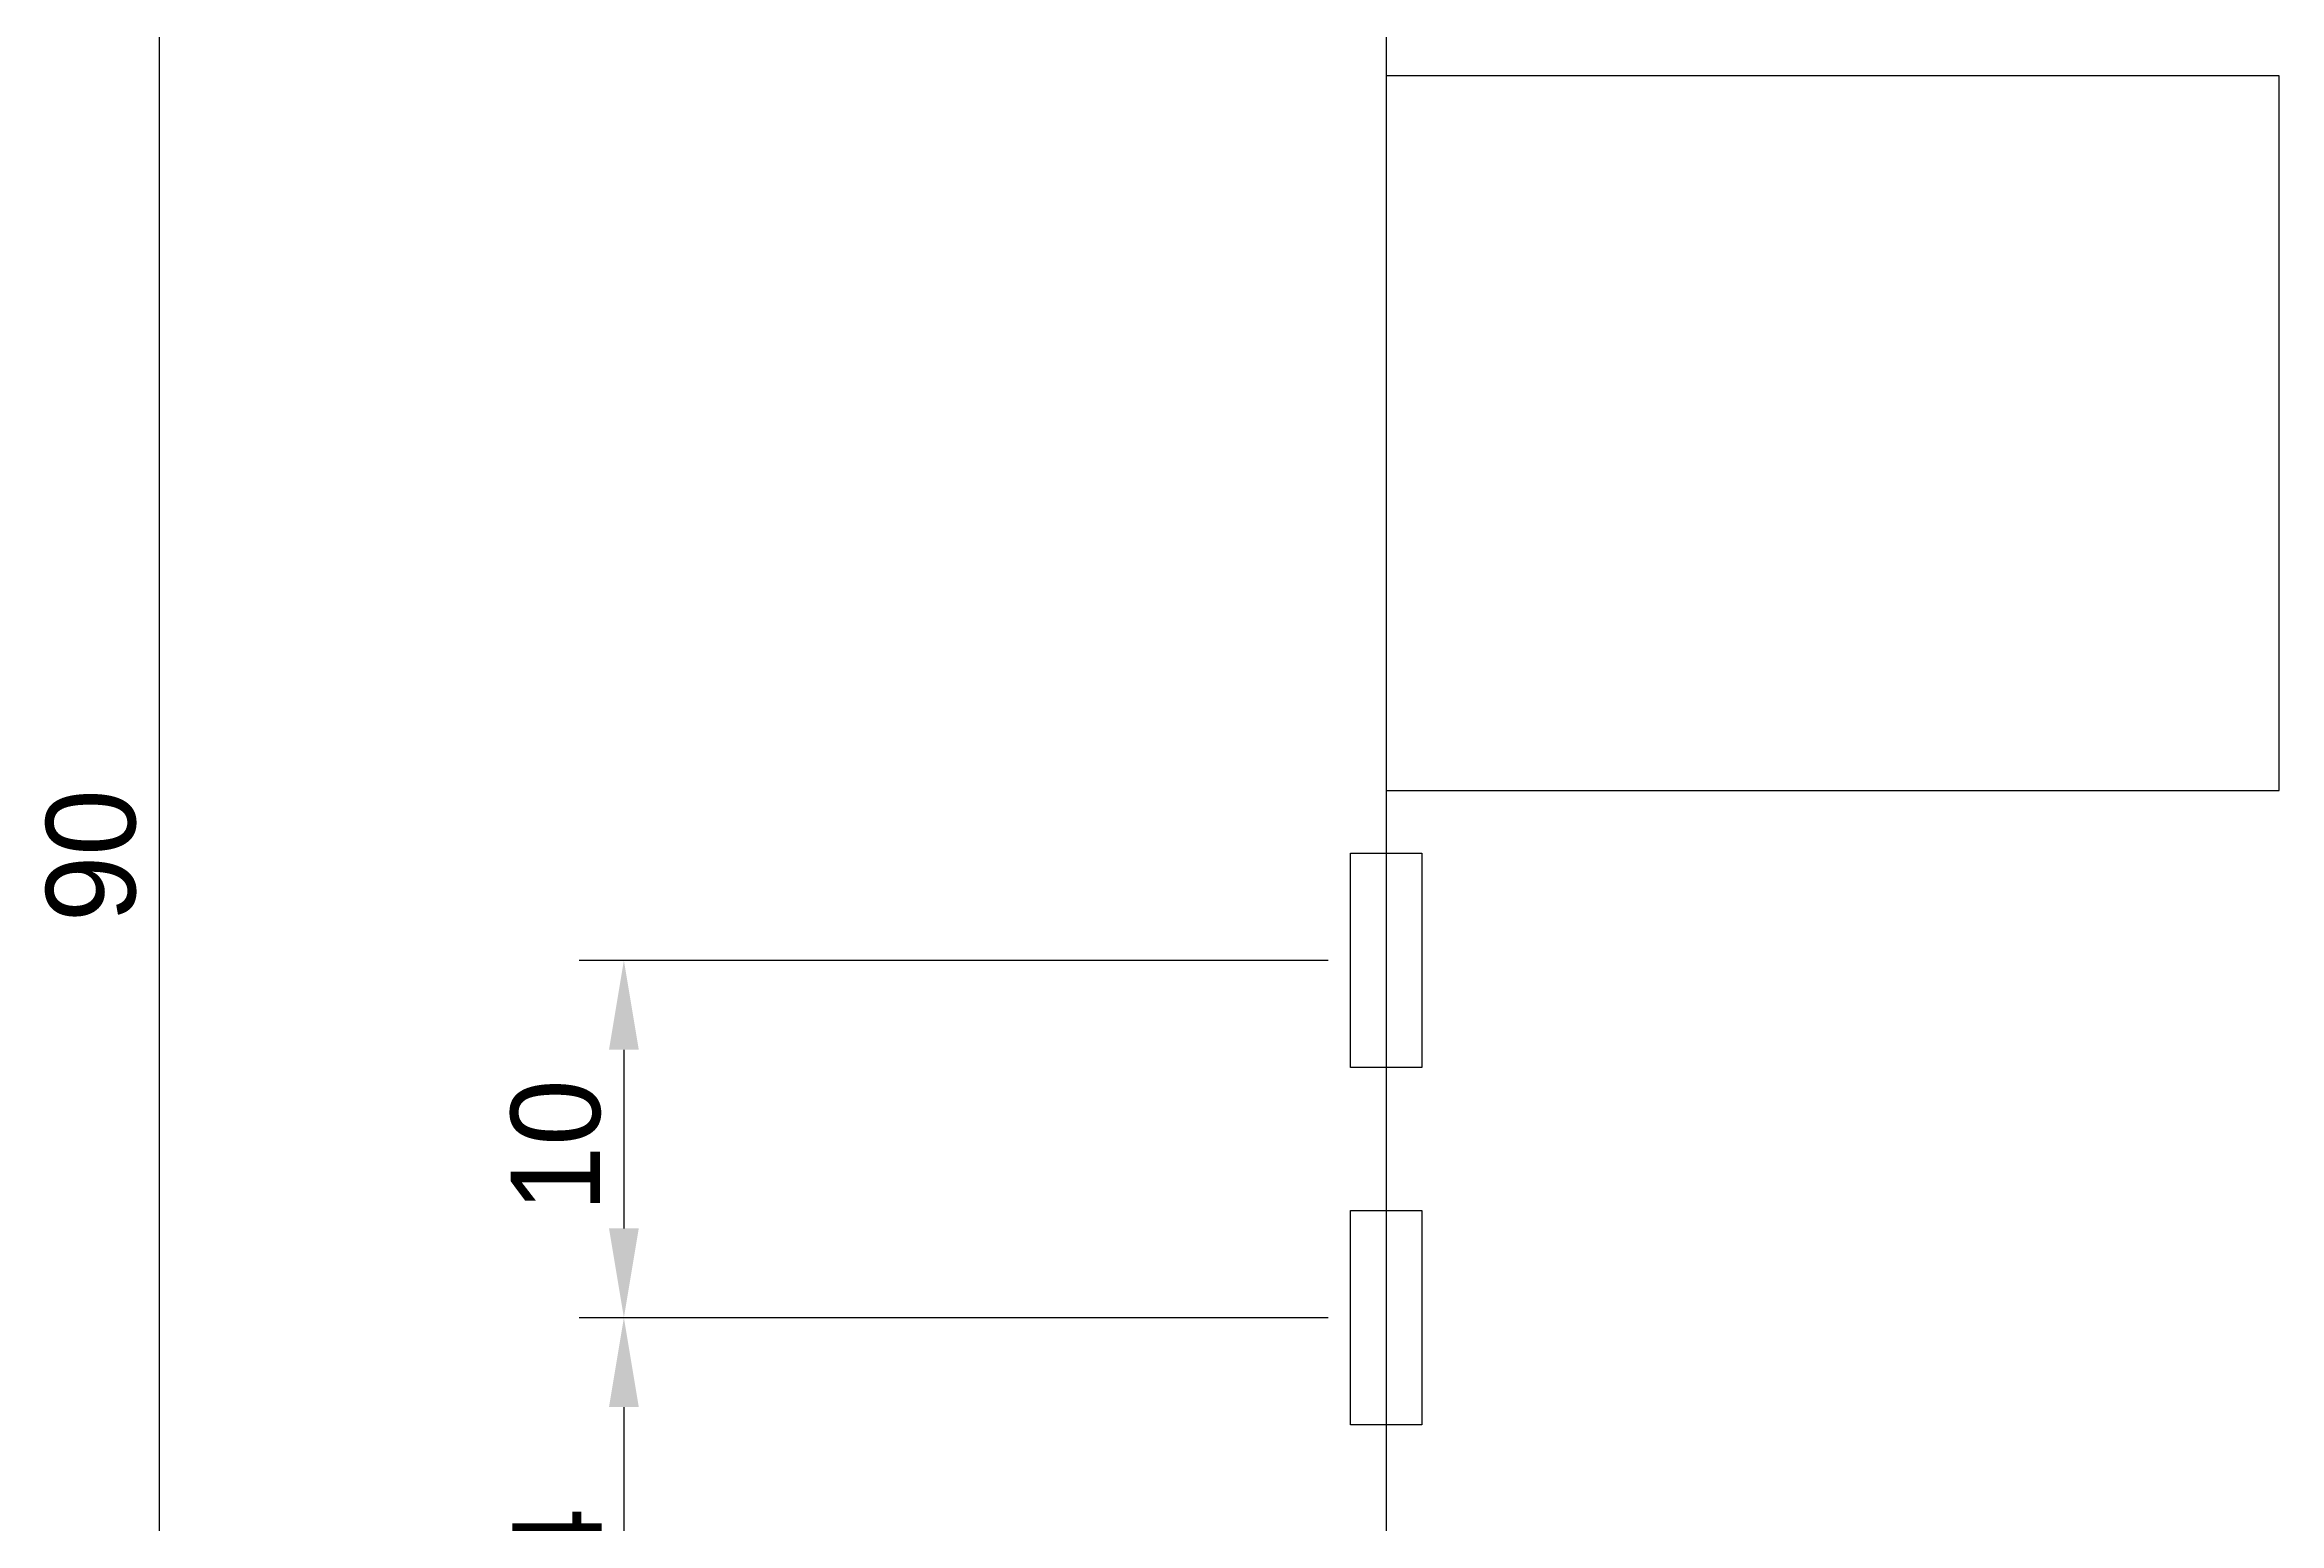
# Model space of a CAD drawing. Extents: x 2771 to 3062, y 837 to 1002.
# Drawn here: x 2941 to 3003.5, y 878.2 to 919.6 of the extents above; entities that cross this region are included whole.
import ezdxf

# ---------------------------------------------------------------- set-up
doc = ezdxf.new("R2010")
doc.units = 0
doc.layers.get('DEFPOINTS').update_dxf_attribs({"linetype": 'CONTINUOUS'})
for name, color, linetype in [('COMPONENTS', 3, 'CONTINUOUS'), ('DIMENSIONS', 2, 'CONTINUOUS'), ('OUTLINE', 1, 'CONTINUOUS')]:
    doc.layers.add(name, color=color, linetype=linetype)
doc.dimstyles.get("Standard").update_dxf_attribs({"dimtxt": 0.18, "dimasz": 0.18, "dimexe": 0.18, "dimexo": 0.0625, "dimgap": 0.09, "dimtad": 0, "dimtih": 1, "dimtoh": 1, "dimzin": 0, "dimcen": 0.09, "dimazin": 3, "dimtfac": 1, "dimtofl": 0, "dimtmove": 0, "dimatfit": 3})

# ---------------------------------------------------------------- blocks, each defined once
blk = doc.blocks.new('*U69')
at = {"layer": 'DIMENSIONS', "color": 0}
blk.add_text('90', height=2.5, rotation=90, dxfattribs=at).set_placement((2943.523, 895.028))
blk = doc.blocks.new('*D68')
at = {"layer": 'DEFPOINTS', "color": 0}
for p in [(2979.028, 941.959), (2944.191, 851.959), (2979.028, 851.959)]:
    blk.add_point(p, dxfattribs=at)
at = {"layer": 'DIMENSIONS', "color": 0}
for p, q in [((2978.403, 941.959), (2942.941, 941.959)), ((2944.191, 939.459), (2944.191, 854.459)), ((2978.403, 851.959), (2942.941, 851.959))]:
    blk.add_line(p, q, dxfattribs=at)
for points in [[(2943.774, 939.459), (2944.608, 939.459), (2944.191, 941.959)], [(2943.774, 854.459), (2944.608, 854.459), (2944.191, 851.959)]]:
    blk.add_solid(points, dxfattribs=at)
at = {"layer": 'DIMENSIONS'}
blk.add_blockref('*U69', (0, 0), dxfattribs=at)
blk = doc.blocks.new('*U83')
at = {"layer": 'DIMENSIONS', "color": 0}
blk.add_text('10', height=2.5, rotation=90, dxfattribs=at).set_placement((2956.529, 886.91))
blk = doc.blocks.new('*D82')
at = {"layer": 'DEFPOINTS', "color": 0}
for p in [(2977.528, 893.959), (2957.196, 883.959), (2977.528, 883.959)]:
    blk.add_point(p, dxfattribs=at)
at = {"layer": 'DIMENSIONS', "color": 0}
for p, q in [((2976.903, 893.959), (2955.946, 893.959)), ((2957.196, 891.459), (2957.196, 886.459)), ((2976.903, 883.959), (2955.946, 883.959))]:
    blk.add_line(p, q, dxfattribs=at)
for points in [[(2956.78, 891.459), (2957.613, 891.459), (2957.196, 893.959)], [(2956.78, 886.459), (2957.613, 886.459), (2957.196, 883.959)]]:
    blk.add_solid(points, dxfattribs=at)
at = {"layer": 'DIMENSIONS'}
blk.add_blockref('*U83', (0, 0), dxfattribs=at)
blk = doc.blocks.new('*U85')
at = {"layer": 'DIMENSIONS', "color": 0}
blk.add_text('14', height=2.5, rotation=90, dxfattribs=at).set_placement((2956.571, 874.911))
blk = doc.blocks.new('*D84')
at = {"layer": 'DEFPOINTS', "color": 0}
for p in [(2977.528, 883.959), (2957.196, 869.959), (2977.528, 869.959)]:
    blk.add_point(p, dxfattribs=at)
at = {"layer": 'DIMENSIONS', "color": 0}
for p, q in [((2976.903, 883.959), (2955.946, 883.959)), ((2957.196, 881.459), (2957.196, 872.459)), ((2976.903, 869.959), (2955.946, 869.959))]:
    blk.add_line(p, q, dxfattribs=at)
for points in [[(2956.78, 881.459), (2957.613, 881.459), (2957.196, 883.959)], [(2956.78, 872.459), (2957.613, 872.459), (2957.196, 869.959)]]:
    blk.add_solid(points, dxfattribs=at)
at = {"layer": 'DIMENSIONS'}
blk.add_blockref('*U85', (0, 0), dxfattribs=at)

msp = doc.modelspace()

# ---------------------------------------------------------------- linework, layer by layer
at = {"layer": 'COMPONENTS'}
for points in [[(2978.528, 898.709), (3003.528, 898.709), (3003.528, 918.709), (2978.528, 918.709)], [(2977.528, 896.959), (2979.528, 896.959), (2979.528, 890.959), (2977.528, 890.959)], [(2977.528, 886.959), (2979.528, 886.959), (2979.528, 880.959), (2977.528, 880.959)]]:
    msp.add_lwpolyline(points, close=True, dxfattribs=at)
at = {"layer": 'OUTLINE'}
msp.add_line((2978.528, 941.459), (2978.528, 852.459), dxfattribs=at)

# ---------------------------------------------------------------- dimensions: what is measured, and where the dimension line sits
at = {"layer": 'DIMENSIONS'}
for base, p1, p2, angle, picture, middle in [((2944.191, 851.959), (2979.028, 941.959), (2979.028, 851.959), 90, '*D68', (2942.289, 896.959)), ((2957.196, 883.959), (2977.528, 893.959), (2977.528, 883.959), 270, '*D82', (2955.295, 888.959)), ((2957.196, 869.959), (2977.528, 883.959), (2977.528, 869.959), 90, '*D84', (2955.316, 876.959))]:
    dim = msp.add_linear_dim(base=base, p1=p1, p2=p2, angle=angle, dimstyle='Standard', dxfattribs=at)
    dim.commit()
    dim.dimension.update_dxf_attribs({"geometry": picture, "text_midpoint": middle})

doc.saveas('drawing.dxf')
